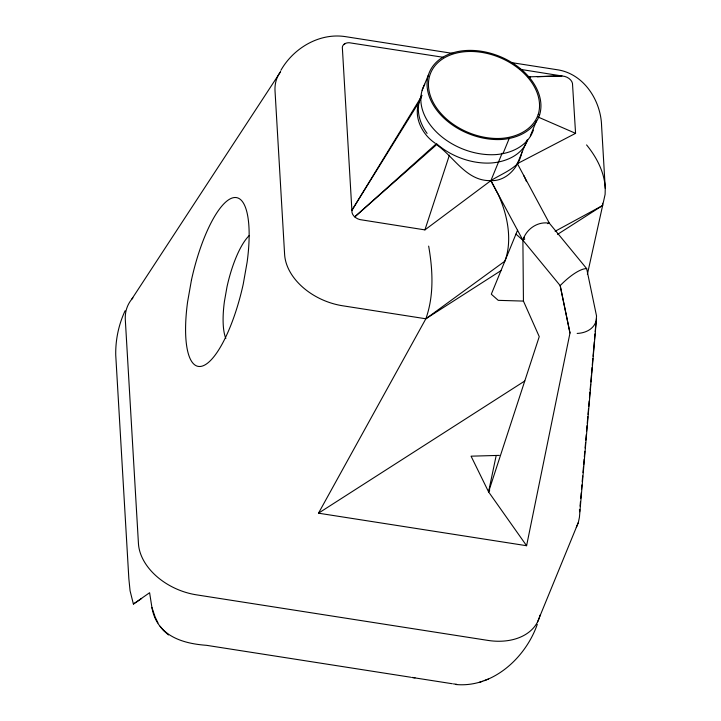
<?xml version="1.0" encoding="UTF-8"?>
<svg xmlns="http://www.w3.org/2000/svg" width="721" height="721" viewBox="0 0 721 721"><rect width="100%" height="100%" fill="white"/><g stroke="black" fill="none" stroke-linecap="round" stroke-linejoin="round"><path stroke-width="1.08" d="M510.982 62.52L556.594 69.649C583.415 73.2 600.854 100.111 601.584 125.733L605.261 188.46L605.108 194.382L587.372 274.322M596.483 318.763L579.432 517.254L578.332 522.5L537.487 622.079M579.774 509.522L579.576 511.757L579.45 509.522M580.063 506.169L580.45 501.69M580.738 498.337L581.225 492.74M581.514 489.388L581.901 484.918M582.198 481.556L582.676 475.968M582.974 472.606L583.451 467.019M583.649 464.775L584.136 459.187M584.325 456.952L584.812 451.355M585.101 448.002L585.587 442.406M585.776 440.171L586.263 434.574M586.552 431.221L587.038 425.624M587.236 423.389L587.813 416.675M588.012 414.44L588.498 408.852M588.687 406.608L589.174 401.02M589.463 397.668L589.949 392.071M590.138 389.836L590.625 384.239M590.823 382.004L591.4 375.29M591.599 373.054L592.076 367.458M592.274 365.223L592.851 358.508M593.05 356.273L594.311 341.736M594.501 339.492L594.987 333.904M595.185 331.669L596.537 316.005L586.669 268.618L549.384 223.249L517.381 163.658L517.921 162.27L516.497 164.776C508.873 171.553 499.347 175.221 490.884 180.638L424.921 229.891L359.869 219.59A9.058 6.39 22.3 0 1 352.028 212.65L342.331 47.361A9.058 6.39 22.3 0 1 343.872 44.432L345.404 43.449A9.058 6.39 22.3 0 1 349.496 42.773L443.181 57.283M420.884 98.362C411.853 113.927 421.001 133.61 434.871 143.01L435.241 143.344M521.887 152.059C519.084 166.695 506.818 181.368 490.884 180.638C466.947 181.341 454.816 158.061 437.701 145.507L437.277 145.146M428.662 246.113C432.834 270.06 434.141 295.529 425.85 318.781L318.493 513.19L526.591 545.716L569.987 333.021L560.172 285.597L522.896 240.228L515.966 234.1M526.591 545.716L488.577 491.875L496.192 455.474M499.338 455.384L471.065 456.177L488.577 491.875L539.245 336.626L523.437 301.09L522.896 240.228C526.15 229.125 537.767 220.996 549.384 223.249L547.482 223.636M424.921 229.891L449.39 155.186M422.164 90.224L428.373 75.083M524.789 239.021L522.896 240.228L490.884 180.638L502.14 153.185M503.123 153.312L509.332 138.162M527.087 139.991L517.381 163.658L575.574 133.34L572.474 83.339A9.058 6.39 22.3 0 0 564.624 76.399L519.769 69.261M530.332 135.872L536.541 120.722M517.534 230.26L491.307 294.213L498.238 300.342L523.437 301.09M125.112 310.733C118.668 324.594 115.441 339.816 115.739 355.102L128.852 578.693L130.068 590.787L133.385 604.054L149.607 592.725L151.933 607.542C156.691 635.165 181.322 643.529 206.476 645.313L410.736 677.244M576.313 527.412L578.332 522.5M537.28 624.359C525.672 657.615 493.083 687.888 456.06 684.526M527.646 139.964C522.22 155.141 505.727 162.072 490.677 163.027A57.68 40.637 22.3 0 1 436.43 143.605M533.396 130.032C527.916 146.057 510.883 153.744 494.985 154.654A59.131 41.665 22.3 0 1 436.178 131.754A59.131 41.665 22.3 0 1 424.768 84.222M522.896 240.228L523.671 238.849M422.019 95.614L351.731 210.577L418.477 103.04M488.577 491.875L489.73 489.992M280.893 70.307C293.51 48.118 319.358 32.688 345.206 36.6L453.121 53.471M131.492 299.548L280.595 71.712M435.962 144.083L354.732 216.895L436.629 144.642M134.34 603.098L133.403 603.91L134.322 603.513M280.559 71.631A57.68 40.637 22.3 0 0 275.025 90.918L284.615 254.459A57.68 40.637 22.3 0 0 342.61 305.767L425.85 318.781L504.862 261.164A86.962 55.319 57.3 0 0 498.247 194.535L490.884 180.638M141.649 598.448L135.323 602.855M343.872 44.432L345.404 43.449M425.85 318.781L500.987 270.627M557.531 234.388L602.612 205.503L602.477 203.259M318.493 513.19L524.78 380.985M555.107 231.288L602.612 205.503M478.879 682.562L482.43 681.255M484.206 680.597L488.324 679.083M569.987 333.021L560.172 285.597A37.357 11.743 -48.5 0 1 586.669 268.618M528.34 77.111L530.575 77.03M537.298 76.777L561.956 75.849L528.475 76.859M453.464 683.923L456.618 684.256M452.373 683.751L411.844 677.416A59.095 41.638 22.3 0 0 415.026 677.848M537.983 116.991L575.574 133.34M168.498 634.967L163.478 630.496L160.125 626.342M586.57 144.912C596.664 157.268 604.522 172.256 605.261 188.46M523.671 175.374L524.744 177.555A86.962 55.319 57.3 0 1 526.519 181.629M157.962 622.89L155.141 617.032L151.933 607.542M524.05 237.29L524.059 238.155M595.943 321.404A28.759 20.26 22.3 0 1 577.16 333.444M225.853 338.464A57.428 17.07 -76.9 0 1 224.42 301.459L226.989 286.904A57.428 17.07 -76.9 0 1 249.268 235.551M540.065 615.103A57.68 40.637 22.3 0 1 487.766 640.383L196.436 594.834A57.68 40.637 22.3 0 1 138.441 543.526L125.31 319.7A57.68 40.637 22.3 0 1 132.898 297.881M427.093 133.403A57.68 40.637 22.3 0 1 421.668 95.262M191.462 280.009L187.586 301.937A86.52 25.713 -76.9 0 0 202.511 365.998A86.52 25.713 -76.9 0 0 243.265 283.993L247.141 262.065A86.52 25.713 -76.9 0 0 232.207 198.005A86.52 25.713 -76.9 0 0 191.462 280.009M538.236 114.396C532.9 130.023 516.281 137.531 500.771 138.414A57.68 40.637 22.3 0 1 428.932 90.062A57.68 40.637 22.3 0 1 486.333 53.264A57.68 40.637 22.3 0 1 538.236 114.396M539.605 114.891C534.126 130.907 517.092 138.603 501.194 139.504A59.131 41.665 22.3 0 1 427.544 89.936A59.131 41.665 22.3 0 1 486.396 52.218A59.131 41.665 22.3 0 1 539.605 114.891"/></g></svg>
